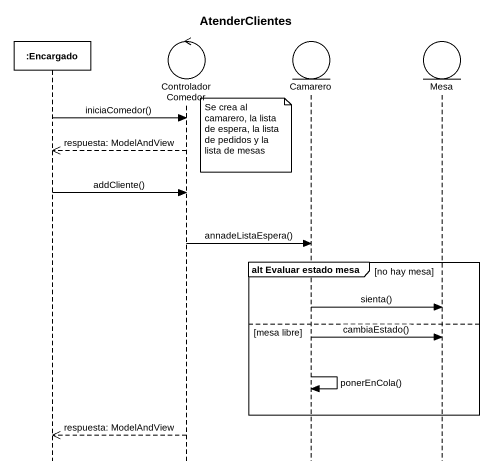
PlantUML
@startuml
title AtenderClientes
hide footbox
participant ":Encargado" as Encargado
control ControladorComedor
entity Camarero
entity Mesa

Encargado -> ControladorComedor : iniciaComedor()
note right of ControladorComedor : Se crea al camarero, la lista de espera, la lista de pedidos y la lista de mesas
ControladorComedor -->> Encargado : respuesta: ModelAndView
Encargado -> ControladorComedor : addCliente()
ControladorComedor -> Camarero : annadeListaEspera()
group alt Evaluar estado mesa [no hay mesa]
  Camarero -> Mesa : sienta()
else mesa libre
  Camarero -> Mesa : cambiaEstado()
  Camarero -> Camarero : ponerEnCola()
end
ControladorComedor -->> Encargado : respuesta: ModelAndView
@enduml
